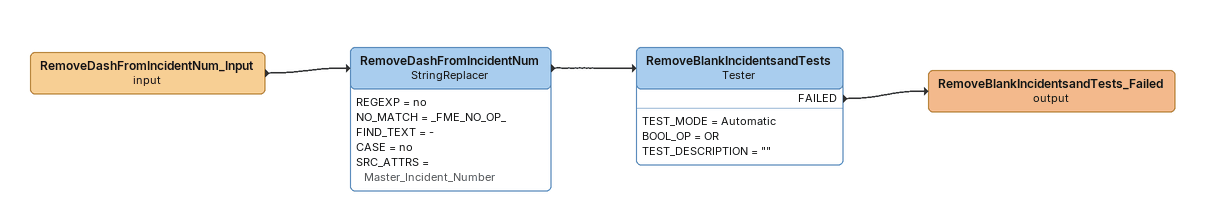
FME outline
RemoveDashFromIncidentNum_Input (input)
    -> RemoveDashFromIncidentNum
RemoveDashFromIncidentNum: StringReplacer
    REGEXP = no
    NO_MATCH = _FME_NO_OP_
    FIND_TEXT = -
    CASE = no
    SRC_ATTRS = Master_Incident_Number
    -> RemoveBlankIncidentsandTests
RemoveBlankIncidentsandTests: Tester
    TEST_MODE = Automatic
    BOOL_OP = OR
    TEST_DESCRIPTION = ""
    FAILED -> RemoveBlankIncidentsandTests_Failed (output)
RemoveBlankIncidentsandTests_Failed (output)
